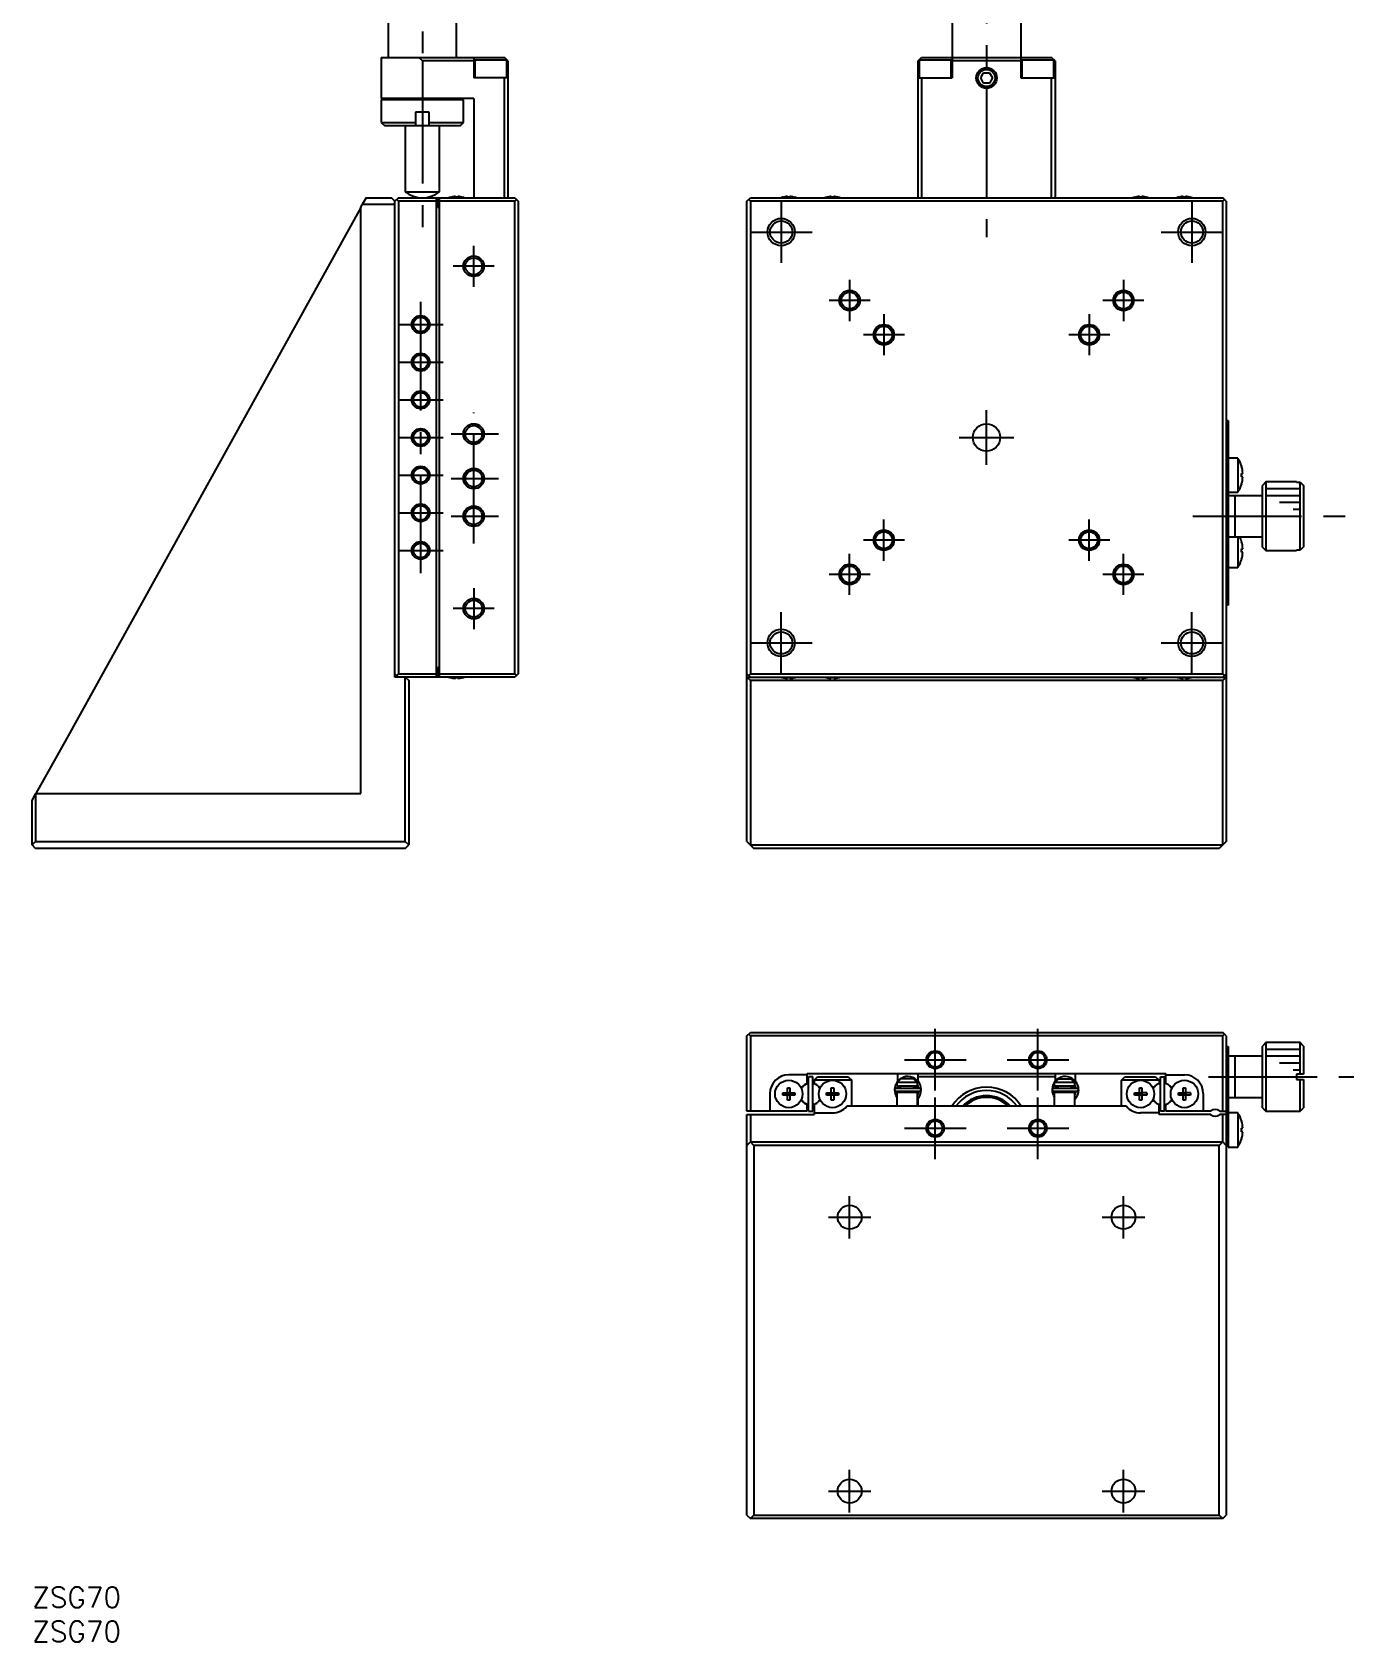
# Model space of a CAD drawing. Extents: x 0 to 391, y -8 to 360.
# Drawn here: x 0 to 193.1, y -8 to 227.1 of the extents above; entities that cross this region are included whole.
import ezdxf

# ---------------------------------------------------------------- set-up
doc = ezdxf.new("R2010")
doc.units = 0
doc.header["$LTSCALE"] = 0.5
doc.linetypes.add('CENTER', pattern=[50.8, 31.75, -6.35, 6.35, -6.35])
for name, color, linetype in [('MSM_CENTER', 1, 'CENTER'), ('MSM_CONTINUOUS', 7, 'CONTINUOUS'), ('MSM_NARROW', 5, 'CONTINUOUS'), ('MSM_PART_NUMBER', 7, 'CONTINUOUS')]:
    doc.layers.add(name, color=color, linetype=linetype)
doc.styles.get("Standard").update_dxf_attribs({"font": 'txt.shx', "height": 3, "bigfont": 'bigfont.shx'})

# ---------------------------------------------------------------- blocks, each defined once
blk = doc.blocks.new('*U2')
at = {"layer": 'MSM_PART_NUMBER'}
blk.add_text('ZSG70', height=3, dxfattribs=at).set_placement((0, -3))
blk = doc.blocks.new('*U3')
at = {"layer": 'MSM_PART_NUMBER'}
blk.add_text('ZSG70', height=3, dxfattribs=at).set_placement((0, -8))

msp = doc.modelspace()

# ---------------------------------------------------------------- linework, layer by layer
at = {"layer": 'MSM_CENTER'}
for p, q in [((57, 271.62), (57, 196.37)), ((139.42, 269.62), (139.42, 197.12)), ((109.42, 202.37), (109.42, 193.37)), ((169.42, 202.37), (169.42, 193.37)), ((104.92, 197.87), (113.92, 197.87)), ((164.92, 197.87), (173.92, 197.87)), ((64.5, 189.87), (64.5, 195.87)), ((67.5, 192.87), (61.5, 192.87)), ((119.42, 190.87), (119.42, 184.87)), ((159.42, 190.87), (159.42, 184.87)), ((56.75, 187.67), (56.75, 148.07)), ((122.42, 187.87), (116.42, 187.87)), ((124.42, 185.87), (124.42, 179.87)), ((154.42, 185.87), (154.42, 179.87)), ((162.42, 187.87), (156.42, 187.87)), ((53.45, 184.37), (60.05, 184.37)), ((127.42, 182.87), (121.42, 182.87)), ((157.42, 182.87), (151.42, 182.87)), ((53.45, 178.87), (60.05, 178.87)), ((53.45, 173.37), (60.05, 173.37)), ((139.42, 163.87), (139.42, 171.87)), ((64.5, 152.37), (64.5, 171.5)), ((53.45, 167.87), (60.05, 167.87)), ((68.11, 168.37), (61.2, 168.37)), ((135.42, 167.87), (143.42, 167.87)), ((53.45, 162.37), (60.05, 162.37)), ((61.2, 161.87), (68.11, 161.87)), ((53.45, 156.87), (60.05, 156.87)), ((61.2, 156.37), (68.11, 156.37)), ((124.42, 149.87), (124.42, 155.87)), ((154.42, 149.87), (154.42, 155.87)), ((169.57, 156.37), (191.82, 156.37)), ((127.42, 152.87), (121.42, 152.87)), ((157.42, 152.87), (151.42, 152.87)), ((53.45, 151.37), (60.05, 151.37)), ((119.42, 144.87), (119.42, 150.87)), ((159.42, 144.87), (159.42, 150.87)), ((64.5, 145.87), (64.5, 139.87)), ((122.42, 147.87), (116.42, 147.87)), ((162.42, 147.87), (156.42, 147.87)), ((67.5, 142.87), (61.5, 142.87)), ((109.42, 133.37), (109.42, 142.37)), ((169.42, 133.37), (169.42, 142.37)), ((104.92, 137.87), (113.92, 137.87)), ((164.92, 137.87), (173.92, 137.87)), ((131.92, 72.5), (131.92, 81.5)), ((146.92, 72.5), (146.92, 81.5)), ((127.42, 77), (136.42, 77)), ((142.42, 77), (151.42, 77)), ((171.82, 74.5), (193.07, 74.5)), ((131.92, 62.5), (131.92, 71.5)), ((146.92, 62.5), (146.92, 71.5)), ((127.42, 67), (136.42, 67)), ((142.42, 67), (151.42, 67)), ((119.42, 50.9), (119.42, 57.1)), ((159.42, 50.9), (159.42, 57.1)), ((116.32, 54), (122.52, 54)), ((156.32, 54), (162.52, 54)), ((119.42, 10.9), (119.42, 17.1)), ((159.42, 10.9), (159.42, 17.1)), ((116.32, 14), (122.52, 14)), ((156.32, 14), (162.52, 14))]:
    msp.add_line(p, q, dxfattribs=at)
at = {"layer": 'MSM_CONTINUOUS'}
for p, q in [((52, 231.62), (52, 223.37)), ((62, 223.37), (62, 231.62)), ((134.42, 231.62), (134.42, 220.37)), ((144.42, 231.62), (144.42, 220.37)), ((51, 223.37), (69, 223.37)), ((51, 223.37), (51, 217.37)), ((57, 222.87), (56.5, 223.37)), ((64.5, 223.37), (64.5, 220.37)), ((69.5, 222.87), (69, 223.37)), ((129.42, 222.87), (129.92, 223.37)), ((129.92, 223.37), (148.92, 223.37)), ((149.42, 222.87), (148.92, 223.37)), ((57, 222.87), (57, 217.37)), ((64.5, 222.87), (57, 222.87)), ((69.35, 222.97), (64.65, 222.97)), ((64.65, 222.97), (64.65, 220.37)), ((69.35, 220.37), (69.35, 222.97)), ((69.5, 222.87), (69.5, 202.87)), ((129.42, 202.87), (129.42, 222.87)), ((134.27, 222.97), (129.57, 222.97)), ((129.57, 222.97), (129.57, 220.37)), ((134.27, 220.37), (134.27, 222.97)), ((144.42, 222.87), (134.42, 222.87)), ((138.56, 220.37), (138.99, 221.12)), ((138.99, 221.12), (139.85, 221.12)), ((139.85, 221.12), (140.29, 220.37)), ((149.27, 222.97), (144.57, 222.97)), ((144.57, 222.97), (144.57, 220.37)), ((149.27, 220.37), (149.27, 222.97)), ((149.42, 222.87), (149.42, 202.87)), ((69.5, 220.37), (64.5, 220.37)), ((69, 202.87), (69, 220.37)), ((129.42, 220.37), (134.42, 220.37)), ((129.92, 220.37), (129.92, 202.87)), ((138.99, 219.62), (138.56, 220.37)), ((139.85, 219.62), (138.99, 219.62)), ((140.29, 220.37), (139.85, 219.62)), ((144.42, 220.37), (149.42, 220.37)), ((148.92, 202.87), (148.92, 220.37)), ((64.5, 217.37), (51, 217.37)), ((51.2, 217.37), (51, 217.17)), ((63, 217.17), (51, 217.17)), ((51, 217.17), (51, 213.87)), ((63, 217.17), (62.8, 217.37)), ((63, 213.87), (63, 217.17)), ((64.5, 217.37), (64.5, 202.87)), ((58, 215.37), (56, 215.37)), ((56, 215.37), (56, 213.37)), ((58, 213.37), (58, 215.37)), ((51, 213.87), (56, 213.87)), ((51, 213.87), (51.5, 213.37)), ((62.5, 213.37), (51.5, 213.37)), ((54.5, 213.37), (54.5, 203.75)), ((58, 213.87), (63, 213.87)), ((59.5, 203.75), (59.5, 213.37)), ((62.5, 213.37), (63, 213.87)), ((48.78, 202.87), (48.22, 201.87)), ((48.78, 202.87), (52.5, 202.87)), ((53, 202.37), (52.5, 202.87)), ((53.5, 202.87), (53, 202.37)), ((53, 132.87), (53, 202.37)), ((53.5, 202.37), (53.25, 202.62)), ((53.5, 202.87), (70.5, 202.87)), ((53.5, 202.37), (53.5, 133.37)), ((59, 202.37), (53.5, 202.37)), ((54.5, 203.75), (59.5, 203.75)), ((59, 202.87), (59, 132.87)), ((59.25, 202.87), (59.25, 201.47)), ((59.5, 132.87), (59.5, 202.87)), ((70.5, 202.37), (59.5, 202.37)), ((61.11, 202.94), (61.11, 202.95)), ((61.82, 202.94), (61.82, 203.06)), ((62.18, 202.94), (61.82, 202.94)), ((62.18, 203.06), (62.18, 202.94)), ((62.89, 202.95), (62.89, 202.94)), ((70.5, 202.87), (71, 202.37)), ((70.75, 202.62), (70.5, 202.37)), ((70.5, 133.37), (70.5, 202.37)), ((71, 202.37), (71, 133.37)), ((104.42, 202.37), (104.92, 202.87)), ((104.42, 108.87), (104.42, 202.37)), ((104.92, 202.37), (104.67, 202.62)), ((104.92, 202.87), (173.92, 202.87)), ((104.92, 202.37), (104.92, 133.37)), ((173.92, 202.37), (104.92, 202.37)), ((109.64, 202.94), (109.63, 202.95)), ((110.34, 202.94), (110.34, 203.06)), ((110.7, 202.94), (110.34, 202.94)), ((110.7, 203.06), (110.7, 202.94)), ((111.41, 202.95), (111.41, 202.94)), ((116.04, 202.94), (116.03, 202.95)), ((116.74, 202.94), (116.74, 203.06)), ((117.1, 202.94), (116.74, 202.94)), ((117.1, 203.06), (117.1, 202.94)), ((117.81, 202.95), (117.81, 202.94)), ((161.04, 202.94), (161.03, 202.95)), ((161.74, 202.94), (161.74, 203.06)), ((162.1, 202.94), (161.74, 202.94)), ((162.1, 203.06), (162.1, 202.94)), ((162.81, 202.95), (162.81, 202.94)), ((167.44, 202.94), (167.43, 202.95)), ((168.14, 202.94), (168.14, 203.06)), ((168.5, 202.94), (168.14, 202.94)), ((168.5, 203.06), (168.5, 202.94)), ((169.21, 202.95), (169.21, 202.94)), ((174.42, 202.37), (173.92, 202.87)), ((173.92, 202.37), (174.17, 202.62)), ((173.92, 133.37), (173.92, 202.37)), ((174.42, 202.37), (174.42, 108.87)), ((48, 201.47), (4.99, 123.87)), ((48, 201.47), (48.22, 201.87)), ((48, 115.87), (48, 201.47)), ((53, 201.87), (48.22, 201.87)), ((59.5, 201.47), (59.25, 201.47)), ((174.42, 170.37), (174.72, 170.37)), ((174.72, 170.37), (174.72, 143.37)), ((176.11, 164.87), (174.72, 164.87)), ((176.11, 164.87), (176.11, 159.87)), ((176.68, 163.63), (176.69, 163.63)), ((176.68, 162.63), (176.86, 162.63)), ((176.68, 162.11), (176.68, 162.63)), ((174.72, 159.87), (176.11, 159.87)), ((176.86, 162.11), (176.68, 162.11)), ((176.69, 161.11), (176.68, 161.11)), ((180.22, 161.37), (179.72, 160.87)), ((179.72, 151.87), (179.72, 160.87)), ((180.22, 161.37), (180.22, 151.37)), ((184.72, 161.37), (180.22, 161.37)), ((184.72, 161.37), (184.72, 161.36)), ((184.72, 161.36), (185.22, 161.36)), ((185.22, 151.39), (185.22, 161.36)), ((185.22, 161.36), (185.72, 160.85)), ((185.72, 160.85), (185.72, 151.89)), ((179.72, 159.37), (174.72, 159.37)), ((175.72, 153.37), (175.72, 159.37)), ((174.72, 153.37), (179.72, 153.37)), ((176.11, 153.37), (176.11, 148.87)), ((176.68, 152.63), (176.69, 152.63)), ((176.68, 151.63), (176.86, 151.63)), ((176.68, 151.11), (176.68, 151.63)), ((176.86, 151.11), (176.68, 151.11)), ((179.72, 151.87), (180.22, 151.37)), ((180.22, 151.37), (184.72, 151.37)), ((185.22, 151.39), (184.72, 151.39)), ((184.72, 151.39), (184.72, 151.37)), ((185.72, 151.89), (185.22, 151.39)), ((174.72, 148.87), (176.11, 148.87)), ((176.69, 150.11), (176.68, 150.11)), ((174.72, 143.37), (174.42, 143.37)), ((59.5, 134.27), (59.25, 134.27)), ((59.25, 132.87), (59.25, 134.27)), ((53.5, 132.87), (53, 133.37)), ((70.5, 132.87), (53, 132.87)), ((53.25, 133.12), (53.5, 133.37)), ((53.5, 133.37), (59, 133.37)), ((54.5, 108.87), (54.5, 132.87)), ((54.5, 132.87), (55, 132.37)), ((55, 132.37), (55, 108.37)), ((59.5, 133.37), (70.5, 133.37)), ((61.11, 132.8), (61.11, 132.8)), ((61.82, 132.8), (62.18, 132.8)), ((61.82, 132.68), (61.82, 132.8)), ((62.18, 132.68), (62.18, 132.8)), ((62.89, 132.8), (62.89, 132.8)), ((70.5, 133.37), (70.75, 133.12)), ((71, 133.37), (70.5, 132.87)), ((104.92, 132.87), (104.42, 133.37)), ((104.42, 132.87), (104.92, 132.37)), ((104.42, 132.87), (174.42, 132.87)), ((104.67, 133.12), (104.92, 133.37)), ((104.92, 133.37), (173.92, 133.37)), ((104.92, 132.37), (104.92, 108.37)), ((173.92, 132.37), (104.92, 132.37)), ((109.63, 132.8), (109.64, 132.8)), ((110.34, 132.8), (110.7, 132.8)), ((110.34, 132.68), (110.34, 132.8)), ((110.7, 132.8), (110.7, 132.68)), ((111.41, 132.8), (111.41, 132.8)), ((116.03, 132.8), (116.04, 132.8)), ((116.74, 132.8), (117.1, 132.8)), ((116.74, 132.68), (116.74, 132.8)), ((117.1, 132.68), (117.1, 132.8)), ((117.81, 132.8), (117.81, 132.8)), ((161.03, 132.8), (161.04, 132.8)), ((161.74, 132.8), (162.1, 132.8)), ((161.74, 132.68), (161.74, 132.8)), ((162.1, 132.8), (162.1, 132.68)), ((162.81, 132.8), (162.81, 132.8)), ((167.43, 132.8), (167.44, 132.8)), ((168.14, 132.8), (168.5, 132.8)), ((168.14, 132.68), (168.14, 132.8)), ((168.5, 132.68), (168.5, 132.8)), ((169.21, 132.8), (169.21, 132.8)), ((174.17, 133.12), (173.92, 133.37)), ((173.92, 132.87), (174.42, 133.37)), ((173.92, 132.37), (174.42, 132.87)), ((173.92, 108.37), (173.92, 132.37)), ((4.99, 123.87), (0.55, 115.87)), ((0, 114.87), (0.5, 115.77)), ((0.5, 115.77), (0.55, 115.87)), ((0.5, 115.77), (0.5, 108.87)), ((0.55, 115.87), (48, 115.87)), ((0, 108.37), (0, 114.87)), ((0.5, 108.87), (0, 108.37)), ((0.5, 107.87), (0, 108.37)), ((0.5, 108.87), (54.5, 108.87)), ((55, 108.37), (54.5, 108.87)), ((54.5, 107.87), (55, 108.37)), ((104.42, 108.87), (105.42, 107.87)), ((104.92, 108.37), (173.92, 108.37)), ((174.42, 108.87), (173.42, 107.87)), ((54.5, 107.87), (0.5, 107.87)), ((173.42, 107.87), (105.42, 107.87)), ((104.42, 80.5), (104.92, 81)), ((104.42, 69.5), (104.42, 80.5)), ((104.67, 80.75), (104.92, 80.5)), ((104.92, 81), (173.92, 81)), ((104.92, 80.5), (104.92, 69.5)), ((173.92, 80.5), (104.92, 80.5)), ((174.42, 80.5), (173.92, 81)), ((173.92, 80.5), (174.17, 80.75)), ((173.92, 69.5), (173.92, 80.5)), ((174.42, 80.5), (174.42, 10.5)), ((174.42, 78.95), (174.72, 78.95)), ((174.72, 78.95), (174.72, 64.25)), ((180.22, 79.5), (179.72, 79)), ((179.72, 70), (179.72, 79)), ((180.22, 79.5), (180.22, 69.5)), ((185.22, 79.5), (180.22, 79.5)), ((185.22, 74.9), (185.22, 79.5)), ((185.72, 79), (185.22, 79.5)), ((185.72, 79), (185.72, 74.9)), ((179.72, 77.5), (174.72, 77.5)), ((175.72, 71.5), (175.72, 77.5)), ((110.34, 72.89), (110.7, 72.89)), ((110.34, 72.18), (110.34, 72.89)), ((113.22, 74.8), (110.52, 74.8)), ((110.7, 72.89), (110.7, 72.18)), ((112.93, 73.37), (113.22, 73.54)), ((113.22, 75), (165.62, 75)), ((113.22, 73.54), (113.22, 75)), ((113.42, 69.5), (113.42, 74.5)), ((114.02, 74.5), (113.42, 74.5)), ((114.02, 69.5), (114.02, 74.5)), ((114.22, 74), (114.72, 74.5)), ((114.22, 74), (114.22, 73.54)), ((119.72, 74), (114.22, 74)), ((114.22, 73.54), (114.52, 73.37)), ((114.72, 74.5), (119.22, 74.5)), ((116.74, 72.89), (117.1, 72.89)), ((116.74, 72.18), (116.74, 72.89)), ((117.1, 72.89), (117.1, 72.18)), ((119.22, 74.5), (119.72, 74)), ((119.72, 70.2), (119.72, 74)), ((126.12, 73.32), (125.99, 72.63)), ((126.1, 73.21), (126.09, 73.18)), ((126.09, 73.18), (126.09, 73.14)), ((126.09, 73.14), (126.09, 73.11)), ((126.09, 73.11), (126.09, 73.07)), ((126.09, 73.07), (126.09, 73.04)), ((126.09, 73.04), (126.1, 73)), ((126.11, 73.28), (126.1, 73.24)), ((126.1, 73.24), (126.1, 73.21)), ((126.1, 73), (126.1, 72.97)), ((126.1, 72.97), (126.11, 72.94)), ((126.12, 73.31), (126.11, 73.28)), ((126.11, 72.94), (126.12, 72.9)), ((126.13, 73.34), (126.12, 73.31)), ((126.12, 72.9), (126.13, 72.87)), ((126.14, 73.37), (126.13, 73.34)), ((126.13, 72.87), (126.14, 72.84)), ((126.15, 73.37), (126.14, 73.37)), ((126.16, 73.4), (126.15, 73.38)), ((126.15, 73.38), (126.32, 73.33)), ((126.16, 73.38), (126.15, 73.38)), ((126.15, 73.38), (126.15, 73.37)), ((126.16, 73.37), (126.16, 73.38)), ((126.17, 73.37), (126.16, 73.37)), ((126.18, 73.37), (126.17, 73.37)), ((126.19, 73.37), (126.18, 73.37)), ((126.2, 73.37), (126.19, 73.37)), ((126.21, 73.36), (126.2, 73.37)), ((126.22, 73.36), (126.21, 73.36)), ((126.23, 73.36), (126.22, 73.36)), ((126.25, 73.35), (126.23, 73.36)), ((126.26, 73.35), (126.25, 73.35)), ((126.28, 73.34), (126.26, 73.35)), ((126.29, 73.34), (126.28, 73.34)), ((126.31, 73.33), (126.29, 73.34)), ((126.32, 73.32), (126.31, 73.33)), ((129.32, 73.7), (126.32, 73.7)), ((126.32, 73.7), (126.32, 73.2)), ((126.32, 73.2), (129.32, 73.2)), ((126.38, 73.7), (126.91, 74.2)), ((126.42, 75), (126.42, 73.83)), ((126.48, 73.15), (126.49, 73.17)), ((126.48, 73.14), (126.48, 73.15)), ((126.48, 73.12), (126.48, 73.14)), ((126.48, 73.11), (126.48, 73.12)), ((126.48, 73.09), (126.48, 73.11)), ((126.48, 73.08), (126.48, 73.09)), ((126.48, 73.06), (126.48, 73.08)), ((126.48, 73.05), (126.48, 73.06)), ((126.49, 73.03), (126.48, 73.05)), ((126.49, 73.18), (126.49, 73.2)), ((126.49, 73.2), (126.49, 73.2)), ((126.49, 73.17), (126.49, 73.18)), ((126.49, 73.02), (126.49, 73.03)), ((126.5, 73), (126.49, 73.02)), ((126.5, 73), (126.82, 73)), ((126.5, 72.99), (126.5, 73)), ((126.51, 72.98), (126.5, 72.99)), ((126.51, 72.96), (126.51, 72.98)), ((126.52, 72.95), (126.51, 72.96)), ((126.53, 72.94), (126.52, 72.95)), ((126.54, 72.92), (126.53, 72.94)), ((126.55, 72.91), (126.54, 72.92)), ((126.56, 72.9), (126.55, 72.91)), ((126.57, 72.89), (126.56, 72.9)), ((126.58, 72.88), (126.57, 72.89)), ((126.59, 72.87), (126.58, 72.88)), ((126.6, 72.86), (126.59, 72.87)), ((126.82, 73.2), (126.82, 72.8)), ((128.74, 74.2), (126.91, 74.2)), ((128.74, 74.2), (129.27, 73.7)), ((128.82, 72.8), (128.82, 73.2)), ((128.82, 73), (129.37, 73)), ((128.92, 72.8), (128.92, 73)), ((129.28, 72.88), (129.27, 72.87)), ((129.29, 72.89), (129.28, 72.88)), ((129.3, 72.9), (129.29, 72.89)), ((129.31, 72.91), (129.3, 72.9)), ((129.32, 72.92), (129.31, 72.91)), ((129.32, 73.2), (129.32, 73.7)), ((129.32, 73.3), (129.48, 72.8)), ((129.33, 72.93), (129.32, 72.92)), ((129.34, 72.94), (129.33, 72.93)), ((129.35, 72.96), (129.34, 72.94)), ((129.36, 72.98), (129.35, 72.97)), ((129.35, 72.97), (129.35, 72.96)), ((129.36, 73.22), (129.37, 73.2)), ((129.37, 73), (129.36, 72.98)), ((129.37, 73.2), (129.37, 73.19)), ((129.37, 73.19), (129.38, 73.18)), ((129.38, 73.03), (129.37, 73.01)), ((129.37, 73.01), (129.37, 73)), ((129.38, 73.18), (129.38, 73.16)), ((129.38, 73.16), (129.38, 73.15)), ((129.38, 73.15), (129.38, 73.13)), ((129.38, 73.13), (129.38, 73.12)), ((129.38, 73.12), (129.39, 73.1)), ((129.39, 73.1), (129.38, 73.09)), ((129.38, 73.09), (129.38, 73.07)), ((129.38, 73.07), (129.38, 73.06)), ((129.38, 73.06), (129.38, 73.04)), ((129.38, 73.04), (129.38, 73.03)), ((129.42, 73.85), (129.42, 75)), ((149.42, 74.5), (129.42, 74.5)), ((129.74, 73.32), (129.72, 73.37)), ((149.12, 73.32), (148.99, 72.63)), ((149.1, 73.21), (149.09, 73.18)), ((149.09, 73.18), (149.09, 73.14)), ((149.09, 73.14), (149.09, 73.11)), ((149.09, 73.11), (149.09, 73.07)), ((149.09, 73.07), (149.09, 73.04)), ((149.09, 73.04), (149.1, 73)), ((149.11, 73.28), (149.1, 73.24)), ((149.1, 73.24), (149.1, 73.21)), ((149.1, 73), (149.1, 72.97)), ((149.1, 72.97), (149.11, 72.94)), ((149.12, 73.31), (149.11, 73.28)), ((149.11, 72.94), (149.12, 72.9)), ((149.13, 73.34), (149.12, 73.31)), ((149.12, 72.9), (149.13, 72.87)), ((149.14, 73.37), (149.13, 73.34)), ((149.13, 72.87), (149.14, 72.84)), ((149.15, 73.37), (149.14, 73.37)), ((149.16, 73.4), (149.15, 73.37)), ((149.15, 73.38), (149.32, 73.33)), ((149.16, 73.38), (149.15, 73.38)), ((149.15, 73.38), (149.15, 73.37)), ((149.16, 73.37), (149.16, 73.38)), ((149.17, 73.37), (149.16, 73.37)), ((149.18, 73.37), (149.17, 73.37)), ((149.19, 73.37), (149.18, 73.37)), ((149.2, 73.37), (149.19, 73.37)), ((149.21, 73.36), (149.2, 73.37)), ((149.22, 73.36), (149.21, 73.36)), ((149.23, 73.36), (149.22, 73.36)), ((149.25, 73.35), (149.23, 73.36)), ((149.26, 73.35), (149.25, 73.35)), ((149.28, 73.34), (149.26, 73.35)), ((149.29, 73.34), (149.28, 73.34)), ((149.31, 73.33), (149.29, 73.34)), ((149.32, 73.32), (149.31, 73.33)), ((152.32, 73.7), (149.32, 73.7)), ((149.32, 73.7), (149.32, 73.2)), ((149.32, 73.2), (152.32, 73.2)), ((149.38, 73.7), (149.91, 74.2)), ((149.42, 75), (149.42, 73.83)), ((149.48, 73.15), (149.49, 73.17)), ((149.48, 73.14), (149.48, 73.15)), ((149.48, 73.12), (149.48, 73.14)), ((149.48, 73.11), (149.48, 73.12)), ((149.48, 73.09), (149.48, 73.11)), ((149.48, 73.08), (149.48, 73.09)), ((149.48, 73.06), (149.48, 73.08)), ((149.48, 73.05), (149.48, 73.06)), ((149.49, 73.03), (149.48, 73.05)), ((149.49, 73.18), (149.49, 73.2)), ((149.49, 73.2), (149.49, 73.2)), ((149.49, 73.17), (149.49, 73.18)), ((149.49, 73.02), (149.49, 73.03)), ((149.5, 73), (149.49, 73.02)), ((149.5, 73), (149.82, 73)), ((149.5, 72.99), (149.5, 73)), ((149.51, 72.98), (149.5, 72.99)), ((149.51, 72.96), (149.51, 72.98)), ((149.52, 72.95), (149.51, 72.96)), ((149.53, 72.94), (149.52, 72.95)), ((149.54, 72.92), (149.53, 72.94)), ((149.55, 72.91), (149.54, 72.92)), ((149.56, 72.9), (149.55, 72.91)), ((149.57, 72.89), (149.56, 72.9)), ((149.58, 72.88), (149.57, 72.89)), ((149.59, 72.87), (149.58, 72.88)), ((149.6, 72.86), (149.59, 72.87)), ((149.82, 73.2), (149.82, 72.8)), ((149.91, 74.2), (151.74, 74.2)), ((151.74, 74.2), (152.27, 73.7)), ((151.82, 72.8), (151.82, 73.2)), ((151.82, 73), (152.37, 73)), ((151.92, 72.8), (151.92, 73)), ((152.28, 72.88), (152.27, 72.87)), ((152.29, 72.89), (152.28, 72.88)), ((152.3, 72.9), (152.29, 72.89)), ((152.31, 72.91), (152.3, 72.9)), ((152.32, 72.92), (152.31, 72.91)), ((152.32, 73.2), (152.32, 73.7)), ((152.32, 73.3), (152.48, 72.8)), ((152.33, 72.93), (152.32, 72.92)), ((152.34, 72.94), (152.33, 72.93)), ((152.35, 72.96), (152.34, 72.94)), ((152.36, 72.98), (152.35, 72.97)), ((152.35, 72.97), (152.35, 72.96)), ((152.36, 73.22), (152.37, 73.2)), ((152.37, 73), (152.36, 72.98)), ((152.37, 73.2), (152.37, 73.19)), ((152.37, 73.19), (152.38, 73.18)), ((152.38, 73.03), (152.37, 73.01)), ((152.37, 73.01), (152.37, 73)), ((152.38, 73.18), (152.38, 73.16)), ((152.38, 73.16), (152.38, 73.15)), ((152.38, 73.15), (152.38, 73.13)), ((152.38, 73.13), (152.38, 73.12)), ((152.38, 73.12), (152.39, 73.1)), ((152.39, 73.1), (152.38, 73.09)), ((152.38, 73.09), (152.38, 73.07)), ((152.38, 73.07), (152.38, 73.06)), ((152.38, 73.06), (152.38, 73.04)), ((152.38, 73.04), (152.38, 73.03)), ((152.42, 73.85), (152.42, 75)), ((152.74, 73.32), (152.72, 73.37)), ((159.12, 74), (159.62, 74.5)), ((159.12, 70.2), (159.12, 74)), ((164.62, 74), (159.12, 74)), ((159.62, 74.5), (164.12, 74.5)), ((161.74, 72.89), (162.1, 72.89)), ((161.74, 72.18), (161.74, 72.89)), ((162.1, 72.89), (162.1, 72.18)), ((164.12, 74.5), (164.62, 74)), ((164.62, 73.54), (164.33, 73.37)), ((164.62, 74), (164.62, 73.54)), ((164.82, 74.5), (165.42, 74.5)), ((164.82, 69.5), (164.82, 74.5)), ((165.42, 69.5), (165.42, 74.5)), ((165.62, 73.54), (165.62, 75)), ((165.62, 74.8), (168.32, 74.8)), ((165.92, 73.37), (165.62, 73.54)), ((168.14, 72.89), (168.5, 72.89)), ((168.14, 72.18), (168.14, 72.89)), ((168.5, 72.89), (168.5, 72.18)), ((185.72, 74.9), (184.72, 74.9)), ((184.72, 74.9), (184.72, 74.1)), ((184.72, 74.1), (185.72, 74.1)), ((185.22, 69.5), (185.22, 74.1)), ((185.72, 74.1), (185.72, 70)), ((107.77, 72.05), (107.77, 69.5)), ((109.64, 72.18), (110.34, 72.18)), ((109.64, 71.82), (109.64, 72.18)), ((110.34, 71.82), (109.64, 71.82)), ((110.35, 72.17), (110.34, 72.18)), ((110.35, 71.83), (110.34, 71.82)), ((110.34, 71.11), (110.34, 71.82)), ((110.7, 71.11), (110.34, 71.11)), ((110.35, 71.83), (110.35, 72.17)), ((110.35, 72.17), (110.69, 72.17)), ((110.69, 71.83), (110.35, 71.83)), ((110.69, 72.17), (110.7, 72.18)), ((110.69, 72.17), (110.69, 71.83)), ((110.69, 71.83), (110.7, 71.82)), ((110.7, 72.18), (111.41, 72.18)), ((110.7, 71.82), (110.7, 71.11)), ((111.41, 71.82), (110.7, 71.82)), ((111.41, 72.18), (111.41, 71.82)), ((113.22, 70.46), (112.93, 70.63)), ((114.52, 70.63), (114.22, 70.46)), ((116.04, 72.18), (116.74, 72.18)), ((116.04, 71.82), (116.04, 72.18)), ((116.74, 71.82), (116.04, 71.82)), ((116.75, 72.17), (116.74, 72.18)), ((116.75, 71.83), (116.74, 71.82)), ((116.74, 71.11), (116.74, 71.82)), ((117.1, 71.11), (116.74, 71.11)), ((116.75, 71.83), (116.75, 72.17)), ((116.75, 72.17), (117.09, 72.17)), ((117.09, 71.83), (116.75, 71.83)), ((117.09, 72.17), (117.1, 72.18)), ((117.09, 72.17), (117.09, 71.83)), ((117.09, 71.83), (117.1, 71.82)), ((117.1, 72.18), (117.81, 72.18)), ((117.1, 71.82), (117.1, 71.11)), ((117.81, 71.82), (117.1, 71.82)), ((117.81, 72.18), (117.81, 71.82)), ((126.14, 72.84), (126.15, 72.81)), ((126.15, 72.81), (126.16, 72.8)), ((129.68, 72.8), (126.18, 72.8)), ((126.18, 72.41), (129.68, 72.41)), ((129.32, 72.2), (126.32, 72.2)), ((126.32, 72.2), (126.32, 70.2)), ((126.43, 72.2), (126.39, 72.41)), ((126.61, 72.85), (126.6, 72.86)), ((126.63, 72.84), (126.61, 72.85)), ((126.64, 72.84), (126.63, 72.84)), ((126.65, 72.83), (126.64, 72.84)), ((126.67, 72.82), (126.65, 72.83)), ((126.68, 72.82), (126.67, 72.82)), ((126.7, 72.81), (126.68, 72.82)), ((126.71, 72.81), (126.7, 72.81)), ((126.72, 72.81), (126.71, 72.81)), ((126.74, 72.8), (126.72, 72.81)), ((126.75, 72.8), (126.74, 72.8)), ((126.77, 72.8), (126.75, 72.8)), ((126.78, 72.8), (126.77, 72.8)), ((126.82, 72.41), (126.82, 72.2)), ((128.82, 72.2), (128.82, 72.41)), ((128.92, 72.2), (128.92, 72.41)), ((129.09, 72.8), (129.08, 72.8)), ((129.1, 72.8), (129.09, 72.8)), ((129.12, 72.8), (129.1, 72.8)), ((129.13, 72.81), (129.12, 72.8)), ((129.15, 72.81), (129.13, 72.81)), ((129.16, 72.81), (129.15, 72.81)), ((129.18, 72.82), (129.16, 72.81)), ((129.19, 72.82), (129.18, 72.82)), ((129.2, 72.83), (129.19, 72.82)), ((129.22, 72.83), (129.2, 72.83)), ((129.23, 72.84), (129.22, 72.83)), ((129.24, 72.85), (129.23, 72.84)), ((129.26, 72.86), (129.24, 72.85)), ((129.27, 72.87), (129.26, 72.86)), ((129.47, 72.41), (129.32, 71.91)), ((129.32, 70.2), (129.32, 72.2)), ((129.36, 72), (129.32, 72)), ((129.42, 72.16), (129.42, 72.41)), ((129.42, 72.16), (129.42, 72.16)), ((129.42, 70.2), (129.42, 71.36)), ((129.42, 71.36), (129.42, 71.36)), ((129.42, 71.36), (129.42, 71.36)), ((149.14, 72.84), (149.15, 72.81)), ((149.15, 72.81), (149.16, 72.8)), ((152.68, 72.8), (149.18, 72.8)), ((149.18, 72.41), (152.68, 72.41)), ((152.32, 72.2), (149.32, 72.2)), ((149.32, 72.2), (149.32, 70.2)), ((149.43, 72.2), (149.39, 72.41)), ((149.42, 72.23), (149.42, 72.41)), ((149.42, 72.23), (149.42, 72.23)), ((149.61, 72.85), (149.6, 72.86)), ((149.63, 72.84), (149.61, 72.85)), ((149.64, 72.84), (149.63, 72.84)), ((149.65, 72.83), (149.64, 72.84)), ((149.67, 72.82), (149.65, 72.83)), ((149.68, 72.82), (149.67, 72.82)), ((149.7, 72.81), (149.68, 72.82)), ((149.71, 72.81), (149.7, 72.81)), ((149.72, 72.81), (149.71, 72.81)), ((149.74, 72.8), (149.72, 72.81)), ((149.75, 72.8), (149.74, 72.8)), ((149.77, 72.8), (149.75, 72.8)), ((149.78, 72.8), (149.77, 72.8)), ((149.82, 72.41), (149.82, 72.2)), ((151.82, 72.2), (151.82, 72.41)), ((151.92, 72.2), (151.92, 72.41)), ((152.09, 72.8), (152.08, 72.8)), ((152.1, 72.8), (152.09, 72.8)), ((152.12, 72.8), (152.1, 72.8)), ((152.13, 72.81), (152.12, 72.8)), ((152.15, 72.81), (152.13, 72.81)), ((152.16, 72.81), (152.15, 72.81)), ((152.18, 72.82), (152.16, 72.81)), ((152.19, 72.82), (152.18, 72.82)), ((152.2, 72.83), (152.19, 72.82)), ((152.22, 72.83), (152.2, 72.83)), ((152.23, 72.84), (152.22, 72.83)), ((152.24, 72.85), (152.23, 72.84)), ((152.26, 72.86), (152.24, 72.85)), ((152.27, 72.87), (152.26, 72.86)), ((152.47, 72.41), (152.32, 71.91)), ((152.32, 70.2), (152.32, 72.2)), ((152.36, 72), (152.32, 72)), ((161.04, 72.18), (161.74, 72.18)), ((161.04, 71.82), (161.04, 72.18)), ((161.74, 71.82), (161.04, 71.82)), ((161.75, 72.17), (161.74, 72.18)), ((161.75, 71.83), (161.74, 71.82)), ((161.74, 71.11), (161.74, 71.82)), ((162.1, 71.11), (161.74, 71.11)), ((161.75, 71.83), (161.75, 72.17)), ((161.75, 72.17), (162.09, 72.17)), ((162.09, 71.83), (161.75, 71.83)), ((162.09, 72.17), (162.1, 72.18)), ((162.09, 72.17), (162.09, 71.83)), ((162.09, 71.83), (162.1, 71.82)), ((162.81, 72.18), (162.1, 72.18)), ((162.1, 71.82), (162.1, 71.11)), ((162.81, 71.82), (162.1, 71.82)), ((162.81, 72.18), (162.81, 71.82)), ((164.33, 70.63), (164.62, 70.46)), ((165.62, 70.46), (165.92, 70.63)), ((167.44, 72.18), (168.14, 72.18)), ((167.44, 71.82), (167.44, 72.18)), ((168.14, 71.82), (167.44, 71.82)), ((168.15, 72.17), (168.14, 72.18)), ((168.15, 71.83), (168.14, 71.82)), ((168.14, 71.11), (168.14, 71.82)), ((168.5, 71.11), (168.14, 71.11)), ((168.15, 71.83), (168.15, 72.17)), ((168.15, 72.17), (168.49, 72.17)), ((168.49, 71.83), (168.15, 71.83)), ((168.49, 72.17), (168.5, 72.18)), ((168.49, 72.17), (168.49, 71.83)), ((168.49, 71.83), (168.5, 71.82)), ((169.21, 72.18), (168.5, 72.18)), ((168.5, 71.82), (168.5, 71.11)), ((169.21, 71.82), (168.5, 71.82)), ((169.21, 72.18), (169.21, 71.82)), ((171.07, 72.05), (171.07, 69.5)), ((174.72, 71.5), (179.72, 71.5)), ((113.22, 69.5), (104.42, 69.5)), ((104.42, 69), (114.22, 69)), ((104.42, 10.5), (104.42, 69)), ((104.92, 69), (104.92, 65)), ((113.22, 69.5), (113.22, 70.46)), ((113.42, 69.5), (114.02, 69.5)), ((114.22, 70.46), (114.22, 69)), ((114.22, 69.25), (116.92, 69.25)), ((159.84, 70.2), (119, 70.2)), ((164.62, 69.25), (161.92, 69.25)), ((164.62, 69), (164.62, 70.46)), ((172.16, 69), (164.62, 69)), ((165.42, 69.5), (164.82, 69.5)), ((165.62, 69.5), (165.62, 70.46)), ((172.16, 69.5), (165.62, 69.5)), ((173.48, 69.5), (174.42, 69.5)), ((174.42, 69), (173.48, 69)), ((173.92, 65), (173.92, 69)), ((176.11, 69.25), (174.72, 69.25)), ((176.11, 69.25), (176.11, 64.25)), ((179.72, 70), (180.22, 69.5)), ((180.22, 69.5), (185.22, 69.5)), ((185.22, 69.5), (185.72, 70)), ((176.68, 68.01), (176.69, 68.01)), ((176.68, 67.01), (176.86, 67.01)), ((176.68, 66.49), (176.68, 67.01)), ((176.86, 66.49), (176.68, 66.49)), ((104.92, 65), (104.42, 64.5)), ((105.42, 64.5), (104.92, 65)), ((104.92, 65), (173.92, 65)), ((173.42, 64.5), (105.42, 64.5)), ((105.42, 64.5), (105.42, 10.5)), ((173.92, 65), (173.42, 64.5)), ((173.42, 10.5), (173.42, 64.5)), ((174.42, 64.5), (173.92, 65)), ((174.72, 64.45), (174.42, 64.45)), ((174.72, 64.25), (176.11, 64.25)), ((176.69, 65.49), (176.68, 65.49)), ((104.42, 10.5), (104.92, 10)), ((104.92, 10), (105.42, 10.5)), ((173.92, 10), (104.92, 10)), ((105.42, 10.5), (173.42, 10.5)), ((173.42, 10.5), (173.92, 10)), ((173.92, 10), (174.42, 10.5))]:
    msp.add_line(p, q, dxfattribs=at)
for centre, radius in [((139.42, 220.37), 1.25), ((109.42, 197.87), 1.62), ((169.42, 197.87), 1.62), ((64.5, 192.87), 1.23), ((119.42, 187.87), 1.23), ((159.42, 187.87), 1.23), ((56.75, 184.37), 1.06), ((124.42, 182.87), 1.23), ((154.42, 182.87), 1.23), ((56.75, 178.87), 1.06), ((56.75, 173.37), 1.06), ((64.5, 168.37), 1.23), ((139.42, 167.87), 2), ((56.75, 167.87), 1.06), ((56.75, 162.37), 1.06), ((64.5, 161.87), 1.23), ((56.75, 156.87), 1.06), ((64.5, 156.37), 1.23), ((124.42, 152.87), 1.23), ((154.42, 152.87), 1.23), ((56.75, 151.37), 1.06), ((119.42, 147.87), 1.23), ((159.42, 147.87), 1.23), ((64.5, 142.87), 1.23), ((109.42, 137.87), 1.62), ((169.42, 137.87), 1.62), ((131.92, 77), 1.07), ((146.92, 77), 1.07), ((110.52, 72), 2), ((116.92, 72), 2), ((161.92, 72), 2), ((168.32, 72), 2), ((131.92, 67), 1.07), ((146.92, 67), 1.07), ((119.42, 54), 1.75), ((159.42, 54), 1.75), ((119.42, 14), 1.75), ((159.42, 14), 1.75)]:
    msp.add_circle(centre, radius, dxfattribs=at)
for centre, radius, start, end in [((57, 206.87), 4, 231.3178, 308.6822), ((62, 199.87), 3.2, 106.1225, 110.3641), ((62, 199.87), 3.19, 93.2297, 106.1067), ((62, 199.87), 3.19, 73.8933, 86.7703), ((62, 199.87), 3.2, 69.6359, 73.8775), ((110.52, 199.87), 3.2, 106.1225, 110.3641), ((110.52, 199.87), 3.19, 93.2297, 106.1067), ((110.52, 199.87), 3.19, 73.8933, 86.7703), ((110.52, 199.87), 3.2, 69.6359, 73.8775), ((116.92, 199.87), 3.2, 106.1225, 110.3641), ((116.92, 199.87), 3.19, 93.2297, 106.1067), ((116.92, 199.87), 3.19, 73.8933, 86.7703), ((116.92, 199.87), 3.2, 69.6359, 73.8775), ((161.92, 199.87), 3.2, 106.1225, 110.3641), ((161.92, 199.87), 3.19, 93.2297, 106.1067), ((161.92, 199.87), 3.19, 73.8933, 86.7703), ((161.92, 199.87), 3.2, 69.6359, 73.8775), ((168.32, 199.87), 3.2, 106.1225, 110.3641), ((168.32, 199.87), 3.19, 93.2297, 106.1067), ((168.32, 199.87), 3.19, 73.8933, 86.7703), ((168.32, 199.87), 3.2, 69.6359, 73.8775), ((172.37, 162.37), 4.5, 16.2858, 33.749), ((172.37, 162.37), 4.49, 3.3178, 16.2694), ((172.37, 162.37), 4.5, 326.251, 343.7142), ((172.37, 162.37), 4.49, 343.7306, 356.6822), ((172.37, 151.37), 4.5, 16.2858, 26.3878), ((172.37, 151.37), 4.49, 3.3178, 16.2694), ((172.37, 151.37), 4.49, 343.7306, 356.6822), ((172.37, 151.37), 4.5, 326.251, 343.7142), ((62, 135.87), 3.2, 249.6359, 253.8775), ((62, 135.87), 3.19, 253.8933, 266.7703), ((62, 135.87), 3.19, 273.2297, 286.1067), ((62, 135.87), 3.2, 286.1225, 290.3641), ((110.52, 135.87), 3.2, 249.6359, 253.8775), ((110.52, 135.87), 3.19, 253.8933, 266.7703), ((110.52, 135.87), 3.19, 273.2297, 286.1067), ((110.52, 135.87), 3.2, 286.1225, 290.3641), ((116.92, 135.87), 3.2, 249.6359, 253.8775), ((116.92, 135.87), 3.19, 253.8933, 266.7703), ((116.92, 135.87), 3.19, 273.2297, 286.1067), ((116.92, 135.87), 3.2, 286.1225, 290.3641), ((161.92, 135.87), 3.2, 249.6359, 253.8775), ((161.92, 135.87), 3.19, 253.8933, 266.7703), ((161.92, 135.87), 3.19, 273.2297, 286.1067), ((161.92, 135.87), 3.2, 286.1225, 290.3641), ((168.32, 135.87), 3.2, 249.6359, 253.8775), ((168.32, 135.87), 3.19, 253.8933, 266.7703), ((168.32, 135.87), 3.19, 273.2297, 286.1067), ((168.32, 135.87), 3.2, 286.1225, 290.3641), ((110.52, 72.05), 2.75, 90, 180), ((113.84, 71.88), 1.75, 134.9956, 148.1135), ((113.72, 72), 1.59, 135, 149.5668), ((113.72, 72), 1.59, 120, 135), ((113.72, 72), 1.59, 100.8931, 120), ((113.72, 72), 1.59, 60, 79.107), ((113.72, 72), 1.59, 45, 60), ((113.61, 71.88), 1.75, 31.8865, 45.0044), ((113.72, 72), 1.59, 30.4333, 45), ((127.93, 72.61), 1.94, 0.7198, 156.8124), ((139.42, 67), 6, 32.231, 147.769), ((150.93, 72.61), 1.94, 0.7198, 156.8124), ((165.24, 71.88), 1.75, 134.9956, 148.1135), ((165.12, 72), 1.59, 135, 149.5667), ((165.12, 72), 1.59, 120, 135), ((165.12, 72), 1.59, 100.893, 120), ((165.12, 72), 1.59, 60, 79.1069), ((165.12, 72), 1.59, 45, 60), ((165.01, 71.88), 1.75, 31.8865, 45.0044), ((165.12, 72), 1.59, 30.4332, 45), ((168.32, 72.05), 2.75, 0, 90), ((113.72, 72), 1.59, 210.4332, 225.0949), ((113.84, 72.11), 1.75, 211.8865, 225.0905), ((113.72, 72), 1.59, 225.0949, 240), ((113.72, 72), 1.59, 240, 259.1069), ((113.72, 72), 1.59, 280.893, 300), ((113.72, 72), 1.59, 300, 315), ((113.72, 72), 1.59, 315, 329.5667), ((113.61, 72.11), 1.75, 314.9956, 328.1135), ((126.18, 72.61), 0.195, 90, 270), ((127.94, 72.61), 1.95, 180.711, 214.0077), ((127.94, 72.61), 1.94, 315.6321, 359.3017), ((129.68, 72.61), 0.195, 270, 90), ((139.42, 67), 5.5, 35.5785, 144.4215), ((139.42, 67), 4.75, 42.3521, 137.6479), ((139.42, 67), 4.5, 45.3254, 134.6746), ((149.18, 72.61), 0.195, 90, 270), ((150.94, 72.61), 1.95, 180.711, 214.0077), ((150.94, 72.61), 1.94, 315.6321, 359.3017), ((152.68, 72.61), 0.195, 270, 90), ((165.12, 72), 1.59, 210.4333, 225), ((165.24, 72.11), 1.75, 211.8865, 225.0044), ((165.12, 72), 1.59, 225, 240), ((165.12, 72), 1.59, 240, 259.107), ((165.12, 72), 1.59, 280.8931, 300), ((165.12, 72), 1.59, 300, 315), ((165.12, 72), 1.59, 315, 329.5668), ((165.01, 72.11), 1.75, 314.9956, 328.1135), ((116.92, 72), 2.75, 270, 319.1148), ((161.92, 72), 2.75, 220.8852, 270), ((172.82, 68.75), 1, 48.5904, 131.4096), ((172.82, 69.75), 1, 228.5904, 311.4096), ((172.37, 66.75), 4.5, 16.2858, 33.749), ((172.37, 66.75), 4.49, 3.3178, 16.2694), ((172.37, 66.75), 4.49, 343.7306, 356.6822), ((172.37, 66.75), 4.5, 326.251, 343.7142)]:
    msp.add_arc(centre, radius, start, end, dxfattribs=at)
at = {"layer": 'MSM_NARROW'}
for p, q in [((185.22, 160.37), (180.22, 160.37)), ((185.22, 159.37), (180.22, 159.37)), ((185.22, 158.37), (182.22, 158.37)), ((185.22, 157.37), (184.22, 157.37)), ((185.22, 78.5), (180.22, 78.5)), ((185.22, 77.5), (180.22, 77.5)), ((185.22, 76.5), (182.22, 76.5)), ((185.22, 75.5), (184.22, 75.5))]:
    msp.add_line(p, q, dxfattribs=at)
for centre, radius in [((139.42, 220.37), 1.5), ((109.42, 197.87), 2), ((169.42, 197.87), 2), ((64.5, 192.87), 1.5), ((119.42, 187.87), 1.5), ((159.42, 187.87), 1.5), ((56.75, 184.37), 1.3), ((124.42, 182.87), 1.5), ((154.42, 182.87), 1.5), ((56.75, 178.87), 1.3), ((56.75, 173.37), 1.3), ((64.5, 168.37), 1.5), ((56.75, 167.87), 1.3), ((56.75, 162.37), 1.3), ((64.5, 161.87), 1.5), ((56.75, 156.87), 1.3), ((64.5, 156.37), 1.5), ((124.42, 152.87), 1.5), ((154.42, 152.87), 1.5), ((56.75, 151.37), 1.3), ((119.42, 147.87), 1.5), ((159.42, 147.87), 1.5), ((64.5, 142.87), 1.5), ((109.42, 137.87), 2), ((169.42, 137.87), 2), ((131.92, 77), 1.3), ((146.92, 77), 1.3), ((131.92, 67), 1.3), ((146.92, 67), 1.3)]:
    msp.add_circle(centre, radius, dxfattribs=at)

# ---------------------------------------------------------------- block references
at = {"layer": 'MSM_CONTINUOUS'}
for name in ['*U2', '*U3']:
    msp.add_blockref(name, (0, 0), dxfattribs=at)

doc.saveas('drawing.dxf')
